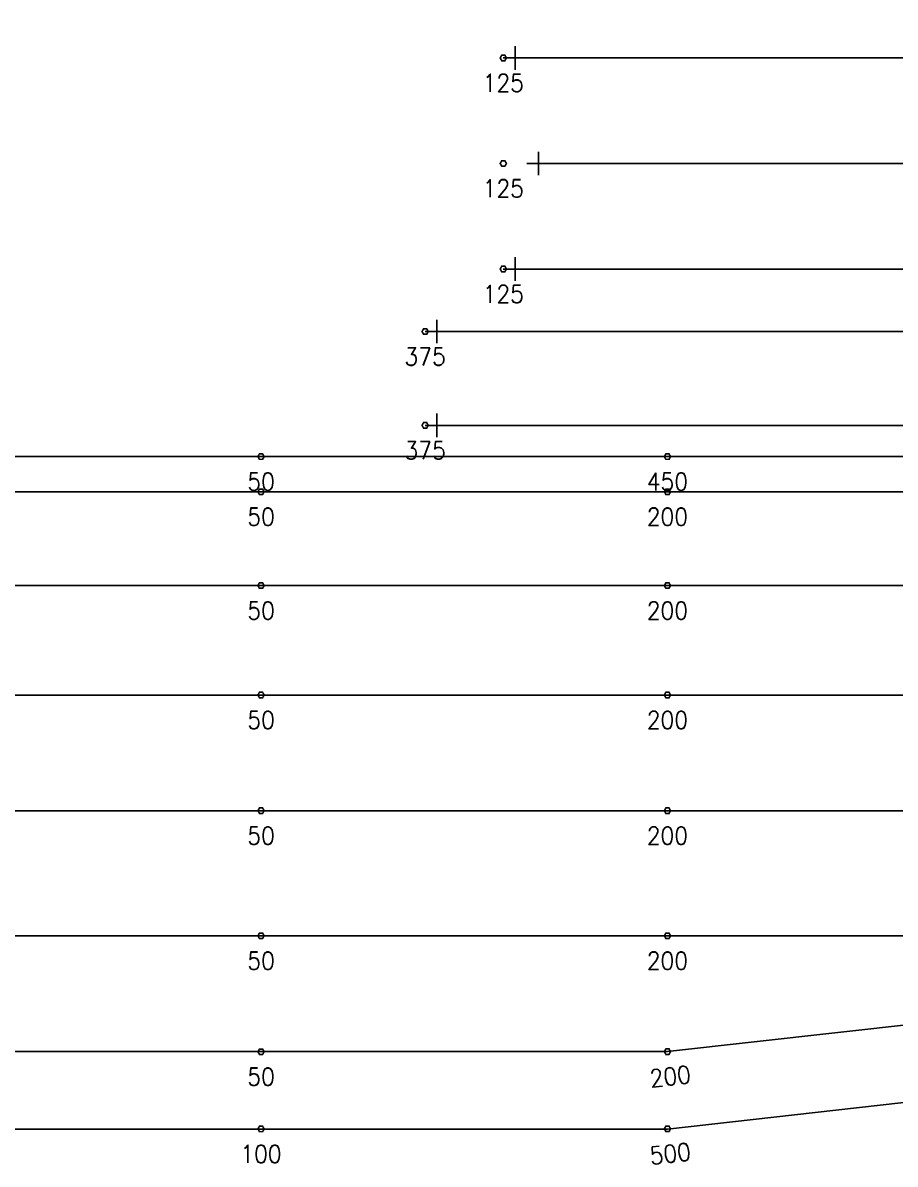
# Model space of a CAD drawing. Header units: millimetres. Extents: x 131700 to 589785, y -24154 to 46087.
# Drawn here: x 426002 to 437164, y 8698 to 23299 of the extents above; entities that cross this region are included whole.
import ezdxf
from ezdxf.enums import TextEntityAlignment as Align

# ---------------------------------------------------------------- set-up
doc = ezdxf.new("R2010")
doc.units = ezdxf.units.MM
doc.layers.get('0').update_dxf_attribs({"lineweight": 20})
doc.layers.add('ARES_TAG', color=3, linetype='Continuous')
doc.layers.add('NDC_S_TENDON', color=10, linetype='Continuous')
doc.layers.add('Current_plane_Column', color=7, linetype='Continuous', true_color=0x4b00ff)
doc.layers.add('NDC_LCAP', color=87, linetype='Continuous', plot=False)
for name, color, linetype, lineweight in [('NDC_S-TENDON', 6, 'Continuous', 35), ('NDC_S_ANNO', 7, 'Continuous', 20), ('NDC_S_SYMBOL', 1, 'Continuous', 15)]:
    doc.layers.add(name, color=color, linetype=linetype, lineweight=lineweight)
doc.styles.add('ARES_BIGTEXT', font='VHARIALN.TTF')
doc.styles.add('ARES_ROMANS_0.36', font='romans.shx', dxfattribs={"width": 0.36, "bigfont": 'vns.shx'})
doc.styles.get("Standard").update_dxf_attribs({"font": 'arial.ttf'})

# ---------------------------------------------------------------- blocks, each defined once
blk = doc.blocks.new('*U583')
at = {"layer": 'NDC_S_TENDON'}
blk.add_line((5123, 0), (56672, 0), dxfattribs=at)
at = {"layer": 'ARES_TAG', "style": 'ARES_ROMANS_0.36', "width": 0.36}
blk.add_attdef('S3', text='', height=375, dxfattribs=at).set_placement((-9038, 0), align=Align.MIDDLE_CENTER)
at = {"layer": 'NDC_LCAP', "style": 'ARES_BIGTEXT'}
blk.add_attdef('L', text='', height=350, dxfattribs=at).set_placement((-9769, 0), align=Align.MIDDLE_RIGHT)
blk = doc.blocks.new('*U586')
at = {"layer": 'NDC_S_TENDON'}
blk.add_line((5123, 0), (56672, 0), dxfattribs=at)
at = {"layer": 'ARES_TAG', "style": 'ARES_ROMANS_0.36', "width": 0.36}
blk.add_attdef('S3', text='', height=375, dxfattribs=at).set_placement((-10219, 0), align=Align.MIDDLE_CENTER)
at = {"layer": 'NDC_LCAP', "style": 'ARES_BIGTEXT'}
blk.add_attdef('L', text='', height=350, dxfattribs=at).set_placement((-10950, 0), align=Align.MIDDLE_RIGHT)
blk = doc.blocks.new('*U598')
at = {"layer": 'NDC_S_TENDON'}
blk.add_line((5123, 0), (56672, 0), dxfattribs=at)
at = {"layer": 'ARES_TAG', "style": 'ARES_ROMANS_0.36', "width": 0.36}
blk.add_attdef('S3', text='', height=375, dxfattribs=at).set_placement((-9956, 0), align=Align.MIDDLE_CENTER)
at = {"layer": 'NDC_LCAP', "style": 'ARES_BIGTEXT'}
blk.add_attdef('L', text='', height=350, dxfattribs=at).set_placement((-10687, 0), align=Align.MIDDLE_RIGHT)
blk = doc.blocks.new('*U601')
at = {"layer": 'NDC_S_TENDON'}
blk.add_line((5123, 0), (56672, 0), dxfattribs=at)
at = {"layer": 'ARES_TAG', "style": 'ARES_ROMANS_0.36', "width": 0.36}
blk.add_attdef('S3', text='', height=375, dxfattribs=at).set_placement((-9042, 0), align=Align.MIDDLE_CENTER)
at = {"layer": 'NDC_LCAP', "style": 'ARES_BIGTEXT'}
blk.add_attdef('L', text='', height=350, dxfattribs=at).set_placement((-9773, 0), align=Align.MIDDLE_RIGHT)
blk = doc.blocks.new('*U605')
at = {"layer": 'NDC_S_TENDON'}
for p, q in [((-16450, 0), (25150, 0)), ((25150, 0), (34386, -1037))]:
    blk.add_line(p, q, dxfattribs=at)
at = {"layer": 'ARES_TAG', "style": 'ARES_ROMANS_0.36', "width": 0.36}
blk.add_attdef('S3', text='', height=375, rotation=6.4084, dxfattribs=at).set_placement((-31310, -1669), align=Align.MIDDLE_CENTER)
at = {"layer": 'NDC_LCAP', "style": 'ARES_BIGTEXT'}
blk.add_attdef('L', text='', height=350, rotation=6.4084, dxfattribs=at).set_placement((-32037, -1751), align=Align.MIDDLE_RIGHT)
blk = doc.blocks.new('*U604')
at = {"layer": 'NDC_S_TENDON'}
for p, q in [((-16450, 0), (25150, 0)), ((25150, 0), (34386, -1037))]:
    blk.add_line(p, q, dxfattribs=at)
at = {"layer": 'ARES_TAG', "style": 'ARES_ROMANS_0.36', "width": 0.36}
blk.add_attdef('S3', text='', height=375, rotation=5.4684, dxfattribs=at).set_placement((-31315, -1423), align=Align.MIDDLE_CENTER)
at = {"layer": 'NDC_LCAP', "style": 'ARES_BIGTEXT'}
blk.add_attdef('L', text='', height=350, rotation=5.4684, dxfattribs=at).set_placement((-32043, -1493), align=Align.MIDDLE_RIGHT)
blk = doc.blocks.new('*U549')
at = {"layer": 'NDC_S_SYMBOL', "color": 3}
blk.add_line((-7068, 0), (-5568, 0), dxfattribs=at)
blk.add_circle((-7518, 0), 450, dxfattribs=at)
at = {"layer": 'NDC_S_TENDON'}
for p, q in [((7492, -150), (7492, 150)), ((-3388, 0), (-500, 0)), ((-500, 0), (5123, 0)), ((5123, 0), (6642, 0)), ((6642, 0), (7642, 0))]:
    blk.add_line(p, q, dxfattribs=at)
blk.add_lwpolyline([(-3908, 0), (-4388, 150), (-4388, -150), (-3908, 0), (-3388, 0)], dxfattribs=at)
at = {"layer": 'ARES_TAG', "style": 'ARES_ROMANS_0.36', "width": 0.36}
blk.add_attdef('S3', text='', height=375, dxfattribs=at).set_placement((-7518, 0), align=Align.MIDDLE_CENTER)
at = {"layer": 'NDC_LCAP', "style": 'ARES_BIGTEXT'}
blk.add_attdef('L', text='', height=350, dxfattribs=at).set_placement((-8249, 0), align=Align.MIDDLE_RIGHT)
blk = doc.blocks.new('*U550')
at = {"layer": 'NDC_S_SYMBOL', "color": 3}
blk.add_line((-7068, 0), (-5568, 0), dxfattribs=at)
blk.add_circle((-7518, 0), 450, dxfattribs=at)
at = {"layer": 'NDC_S_TENDON'}
for p, q in [((8792, -150), (8792, 150)), ((-3388, 0), (-500, 0)), ((-500, 0), (5123, 0)), ((5123, 0), (7942, 0)), ((7942, 0), (8942, 0))]:
    blk.add_line(p, q, dxfattribs=at)
blk.add_lwpolyline([(-3908, 0), (-4388, 150), (-4388, -150), (-3908, 0), (-3388, 0)], dxfattribs=at)
at = {"layer": 'ARES_TAG', "style": 'ARES_ROMANS_0.36', "width": 0.36}
blk.add_attdef('S3', text='', height=375, dxfattribs=at).set_placement((-7518, 0), align=Align.MIDDLE_CENTER)
at = {"layer": 'NDC_LCAP', "style": 'ARES_BIGTEXT'}
blk.add_attdef('L', text='', height=350, dxfattribs=at).set_placement((-8249, 0), align=Align.MIDDLE_RIGHT)
blk = doc.blocks.new('*U547')
at = {"layer": 'NDC_S_SYMBOL', "color": 3}
blk.add_line((-7068, 0), (-5568, 0), dxfattribs=at)
blk.add_circle((-7518, 0), 450, dxfattribs=at)
at = {"layer": 'NDC_S_TENDON'}
for p, q in [((7792, -150), (7792, 150)), ((-3388, 0), (-500, 0)), ((-500, 0), (5123, 0)), ((5123, 0), (6942, 0)), ((6942, 0), (7942, 0))]:
    blk.add_line(p, q, dxfattribs=at)
blk.add_lwpolyline([(-3908, 0), (-4388, 150), (-4388, -150), (-3908, 0), (-3388, 0)], dxfattribs=at)
at = {"layer": 'ARES_TAG', "style": 'ARES_ROMANS_0.36', "width": 0.36}
blk.add_attdef('S3', text='', height=375, dxfattribs=at).set_placement((-7518, 0), align=Align.MIDDLE_CENTER)
at = {"layer": 'NDC_LCAP', "style": 'ARES_BIGTEXT'}
blk.add_attdef('L', text='', height=350, dxfattribs=at).set_placement((-8249, 0), align=Align.MIDDLE_RIGHT)
blk = doc.blocks.new('*U558')
at = {"layer": 'NDC_S_SYMBOL', "color": 3}
blk.add_line((-7068, 0), (-5568, 0), dxfattribs=at)
blk.add_circle((-7518, 0), 450, dxfattribs=at)
at = {"layer": 'NDC_S_TENDON'}
for p, q in [((7792, -150), (7792, 150)), ((-3388, 0), (-500, 0)), ((-500, 0), (5123, 0)), ((5123, 0), (6942, 0)), ((6942, 0), (7942, 0))]:
    blk.add_line(p, q, dxfattribs=at)
blk.add_lwpolyline([(-3908, 0), (-4388, 150), (-4388, -150), (-3908, 0), (-3388, 0)], dxfattribs=at)
at = {"layer": 'ARES_TAG', "style": 'ARES_ROMANS_0.36', "width": 0.36}
blk.add_attdef('S3', text='', height=375, dxfattribs=at).set_placement((-7518, 0), align=Align.MIDDLE_CENTER)
at = {"layer": 'NDC_LCAP', "style": 'ARES_BIGTEXT'}
blk.add_attdef('L', text='', height=350, dxfattribs=at).set_placement((-8249, 0), align=Align.MIDDLE_RIGHT)
blk = doc.blocks.new('*U545')
at = {"layer": 'NDC_S_SYMBOL', "color": 3}
blk.add_line((-7068, 0), (-5568, 0), dxfattribs=at)
blk.add_circle((-7518, 0), 450, dxfattribs=at)
at = {"layer": 'NDC_S_TENDON'}
for p, q in [((8792, -150), (8792, 150)), ((-3388, 0), (-500, 0)), ((-500, 0), (5123, 0)), ((5123, 0), (7942, 0)), ((7942, 0), (8942, 0))]:
    blk.add_line(p, q, dxfattribs=at)
blk.add_lwpolyline([(-3908, 0), (-4388, 150), (-4388, -150), (-3908, 0), (-3388, 0)], dxfattribs=at)
at = {"layer": 'ARES_TAG', "style": 'ARES_ROMANS_0.36', "width": 0.36}
blk.add_attdef('S3', text='', height=375, dxfattribs=at).set_placement((-7518, 0), align=Align.MIDDLE_CENTER)
at = {"layer": 'NDC_LCAP', "style": 'ARES_BIGTEXT'}
blk.add_attdef('L', text='', height=350, dxfattribs=at).set_placement((-8249, 0), align=Align.MIDDLE_RIGHT)
blk = doc.blocks.new('TDX')
at = {"layer": 'NDC_S-TENDON', "linetype": 'Continuous'}
for points, elevation in [([(49590, 13350, 20, 20, 0), (49570, 13385, 20, 20, 0), (49530, 13385, 20, 20, 0), (49510, 13350, 20, 20, 0), (49530, 13315, 20, 20, 0), (49570, 13315, 20, 20, 0)], 2875), ([(49590, 13350, 20, 20, 0), (49570, 13385, 20, 20, 0), (49530, 13385, 20, 20, 0), (49510, 13350, 20, 20, 0), (49530, 13315, 20, 20, 0), (49570, 13315, 20, 20, 0)], 2875), ([(49590, 13350, 20, 20, 0), (49570, 13385, 20, 20, 0), (49530, 13385, 20, 20, 0), (49510, 13350, 20, 20, 0), (49530, 13315, 20, 20, 0), (49570, 13315, 20, 20, 0)], 5364), ([(49590, 13350, 20, 20, 0), (49570, 13385, 20, 20, 0), (49530, 13385, 20, 20, 0), (49510, 13350, 20, 20, 0), (49530, 13315, 20, 20, 0), (49570, 13315, 20, 20, 0)], 5364), ([(49590, 13349, 20, 20, 0), (49570, 13383, 20, 20, 0), (49530, 13383, 20, 20, 0), (49510, 13349, 20, 20, 0), (49530, 13314, 20, 20, 0), (49570, 13314, 20, 20, 0)], 4789), ([(49590, 13349, 20, 20, 0), (49570, 13383, 20, 20, 0), (49530, 13383, 20, 20, 0), (49510, 13349, 20, 20, 0), (49530, 13314, 20, 20, 0), (49570, 13314, 20, 20, 0)], 4789), ([(49590, 12000, 20, 20, 0), (49570, 12035, 20, 20, 0), (49530, 12035, 20, 20, 0), (49510, 12000, 20, 20, 0), (49530, 11965, 20, 20, 0), (49570, 11965, 20, 20, 0)], 2875), ([(49590, 12000, 20, 20, 0), (49570, 12035, 20, 20, 0), (49530, 12035, 20, 20, 0), (49510, 12000, 20, 20, 0), (49530, 11965, 20, 20, 0), (49570, 11965, 20, 20, 0)], 2875), ([(49590, 12000, 20, 20, 0), (49570, 12035, 20, 20, 0), (49530, 12035, 20, 20, 0), (49510, 12000, 20, 20, 0), (49530, 11965, 20, 20, 0), (49570, 11965, 20, 20, 0)], 5364), ([(49590, 12000, 20, 20, 0), (49570, 12035, 20, 20, 0), (49530, 12035, 20, 20, 0), (49510, 12000, 20, 20, 0), (49530, 11965, 20, 20, 0), (49570, 11965, 20, 20, 0)], 5364), ([(49590, 11999, 20, 20, 0), (49570, 12034, 20, 20, 0), (49530, 12034, 20, 20, 0), (49510, 11999, 20, 20, 0), (49530, 11964, 20, 20, 0), (49570, 11964, 20, 20, 0)], 4789), ([(49590, 11999, 20, 20, 0), (49570, 12034, 20, 20, 0), (49530, 12034, 20, 20, 0), (49510, 11999, 20, 20, 0), (49530, 11964, 20, 20, 0), (49570, 11964, 20, 20, 0)], 4789), ([(49590, 10650, 20, 20, 0), (49570, 10685, 20, 20, 0), (49530, 10685, 20, 20, 0), (49510, 10650, 20, 20, 0), (49530, 10615, 20, 20, 0), (49570, 10615, 20, 20, 0)], 2875), ([(49590, 10650, 20, 20, 0), (49570, 10685, 20, 20, 0), (49530, 10685, 20, 20, 0), (49510, 10650, 20, 20, 0), (49530, 10615, 20, 20, 0), (49570, 10615, 20, 20, 0)], 2875), ([(49590, 10650, 20, 20, 0), (49570, 10685, 20, 20, 0), (49530, 10685, 20, 20, 0), (49510, 10650, 20, 20, 0), (49530, 10615, 20, 20, 0), (49570, 10615, 20, 20, 0)], 5364), ([(49590, 10650, 20, 20, 0), (49570, 10685, 20, 20, 0), (49530, 10685, 20, 20, 0), (49510, 10650, 20, 20, 0), (49530, 10615, 20, 20, 0), (49570, 10615, 20, 20, 0)], 5364), ([(49590, 10649, 20, 20, 0), (49570, 10684, 20, 20, 0), (49530, 10684, 20, 20, 0), (49510, 10649, 20, 20, 0), (49530, 10614, 20, 20, 0), (49570, 10614, 20, 20, 0)], 4789), ([(49590, 10649, 20, 20, 0), (49570, 10684, 20, 20, 0), (49530, 10684, 20, 20, 0), (49510, 10649, 20, 20, 0), (49530, 10614, 20, 20, 0), (49570, 10614, 20, 20, 0)], 4789), ([(48590, 9850, 20, 20, 0), (48570, 9885, 20, 20, 0), (48530, 9885, 20, 20, 0), (48510, 9850, 20, 20, 0), (48530, 9815, 20, 20, 0), (48570, 9815, 20, 20, 0)], 2875), ([(48590, 9850, 20, 20, 0), (48570, 9885, 20, 20, 0), (48530, 9885, 20, 20, 0), (48510, 9850, 20, 20, 0), (48530, 9815, 20, 20, 0), (48570, 9815, 20, 20, 0)], 2875), ([(48590, 9850, 20, 20, 0), (48570, 9885, 20, 20, 0), (48530, 9885, 20, 20, 0), (48510, 9850, 20, 20, 0), (48530, 9815, 20, 20, 0), (48570, 9815, 20, 20, 0)], 5364), ([(48590, 9850, 20, 20, 0), (48570, 9885, 20, 20, 0), (48530, 9885, 20, 20, 0), (48510, 9850, 20, 20, 0), (48530, 9815, 20, 20, 0), (48570, 9815, 20, 20, 0)], 5364), ([(48590, 9849, 20, 20, 0), (48570, 9884, 20, 20, 0), (48530, 9884, 20, 20, 0), (48510, 9849, 20, 20, 0), (48530, 9814, 20, 20, 0), (48570, 9814, 20, 20, 0)], 4789), ([(48590, 9849, 20, 20, 0), (48570, 9884, 20, 20, 0), (48530, 9884, 20, 20, 0), (48510, 9849, 20, 20, 0), (48530, 9814, 20, 20, 0), (48570, 9814, 20, 20, 0)], 4789), ([(48590, 8650, 20, 20, 0), (48570, 8685, 20, 20, 0), (48530, 8685, 20, 20, 0), (48510, 8650, 20, 20, 0), (48530, 8615, 20, 20, 0), (48570, 8615, 20, 20, 0)], 2875), ([(48590, 8650, 20, 20, 0), (48570, 8685, 20, 20, 0), (48530, 8685, 20, 20, 0), (48510, 8650, 20, 20, 0), (48530, 8615, 20, 20, 0), (48570, 8615, 20, 20, 0)], 2875), ([(48590, 8650, 20, 20, 0), (48570, 8685, 20, 20, 0), (48530, 8685, 20, 20, 0), (48510, 8650, 20, 20, 0), (48530, 8615, 20, 20, 0), (48570, 8615, 20, 20, 0)], 5364), ([(48590, 8650, 20, 20, 0), (48570, 8685, 20, 20, 0), (48530, 8685, 20, 20, 0), (48510, 8650, 20, 20, 0), (48530, 8615, 20, 20, 0), (48570, 8615, 20, 20, 0)], 5364), ([(48590, 8649, 20, 20, 0), (48570, 8684, 20, 20, 0), (48530, 8684, 20, 20, 0), (48510, 8649, 20, 20, 0), (48530, 8614, 20, 20, 0), (48570, 8614, 20, 20, 0)], 4789), ([(48590, 8649, 20, 20, 0), (48570, 8684, 20, 20, 0), (48530, 8684, 20, 20, 0), (48510, 8649, 20, 20, 0), (48530, 8614, 20, 20, 0), (48570, 8614, 20, 20, 0)], 4789), ([(46490, 8250, 20, 20, 0), (46470, 8285, 20, 20, 0), (46430, 8285, 20, 20, 0), (46410, 8250, 20, 20, 0), (46430, 8215, 20, 20, 0), (46470, 8215, 20, 20, 0)], 2550), ([(46490, 8250, 20, 20, 0), (46470, 8285, 20, 20, 0), (46430, 8285, 20, 20, 0), (46410, 8250, 20, 20, 0), (46430, 8215, 20, 20, 0), (46470, 8215, 20, 20, 0)], 2550), ([(46490, 8250, 20, 20, 0), (46470, 8285, 20, 20, 0), (46430, 8285, 20, 20, 0), (46410, 8250, 20, 20, 0), (46430, 8215, 20, 20, 0), (46470, 8215, 20, 20, 0)], 5039), ([(46490, 8250, 20, 20, 0), (46470, 8285, 20, 20, 0), (46430, 8285, 20, 20, 0), (46410, 8250, 20, 20, 0), (46430, 8215, 20, 20, 0), (46470, 8215, 20, 20, 0)], 5039), ([(46490, 8249, 20, 20, 0), (46470, 8284, 20, 20, 0), (46430, 8284, 20, 20, 0), (46410, 8249, 20, 20, 0), (46430, 8214, 20, 20, 0), (46470, 8214, 20, 20, 0)], 4464), ([(46490, 8249, 20, 20, 0), (46470, 8284, 20, 20, 0), (46430, 8284, 20, 20, 0), (46410, 8249, 20, 20, 0), (46430, 8214, 20, 20, 0), (46470, 8214, 20, 20, 0)], 4464), ([(51690, 8250, 20, 20, 0), (51670, 8285, 20, 20, 0), (51630, 8285, 20, 20, 0), (51610, 8250, 20, 20, 0), (51630, 8215, 20, 20, 0), (51670, 8215, 20, 20, 0)], 2950), ([(51690, 8250, 20, 20, 0), (51670, 8285, 20, 20, 0), (51630, 8285, 20, 20, 0), (51610, 8250, 20, 20, 0), (51630, 8215, 20, 20, 0), (51670, 8215, 20, 20, 0)], 2950), ([(51690, 8250, 20, 20, 0), (51670, 8285, 20, 20, 0), (51630, 8285, 20, 20, 0), (51610, 8250, 20, 20, 0), (51630, 8215, 20, 20, 0), (51670, 8215, 20, 20, 0)], 2950), ([(51690, 8250, 20, 20, 0), (51670, 8285, 20, 20, 0), (51630, 8285, 20, 20, 0), (51610, 8250, 20, 20, 0), (51630, 8215, 20, 20, 0), (51670, 8215, 20, 20, 0)], 2950), ([(51690, 8250, 20, 20, 0), (51670, 8285, 20, 20, 0), (51630, 8285, 20, 20, 0), (51610, 8250, 20, 20, 0), (51630, 8215, 20, 20, 0), (51670, 8215, 20, 20, 0)], 5439), ([(51690, 8250, 20, 20, 0), (51670, 8285, 20, 20, 0), (51630, 8285, 20, 20, 0), (51610, 8250, 20, 20, 0), (51630, 8215, 20, 20, 0), (51670, 8215, 20, 20, 0)], 5439), ([(51690, 8250, 20, 20, 0), (51670, 8285, 20, 20, 0), (51630, 8285, 20, 20, 0), (51610, 8250, 20, 20, 0), (51630, 8215, 20, 20, 0), (51670, 8215, 20, 20, 0)], 5439), ([(51690, 8250, 20, 20, 0), (51670, 8285, 20, 20, 0), (51630, 8285, 20, 20, 0), (51610, 8250, 20, 20, 0), (51630, 8215, 20, 20, 0), (51670, 8215, 20, 20, 0)], 5439), ([(51690, 8249, 20, 20, 0), (51670, 8284, 20, 20, 0), (51630, 8284, 20, 20, 0), (51610, 8249, 20, 20, 0), (51630, 8214, 20, 20, 0), (51670, 8214, 20, 20, 0)], 4864), ([(51690, 8249, 20, 20, 0), (51670, 8284, 20, 20, 0), (51630, 8284, 20, 20, 0), (51610, 8249, 20, 20, 0), (51630, 8214, 20, 20, 0), (51670, 8214, 20, 20, 0)], 4864), ([(51690, 8249, 20, 20, 0), (51670, 8284, 20, 20, 0), (51630, 8284, 20, 20, 0), (51610, 8249, 20, 20, 0), (51630, 8214, 20, 20, 0), (51670, 8214, 20, 20, 0)], 4864), ([(51690, 8249, 20, 20, 0), (51670, 8284, 20, 20, 0), (51630, 8284, 20, 20, 0), (51610, 8249, 20, 20, 0), (51630, 8214, 20, 20, 0), (51670, 8214, 20, 20, 0)], 4864), ([(46490, 7800, 20, 20, 0), (46470, 7834, 20, 20, 0), (46430, 7834, 20, 20, 0), (46410, 7800, 20, 20, 0), (46430, 7765, 20, 20, 0), (46470, 7765, 20, 20, 0)], 2800), ([(46490, 7800, 20, 20, 0), (46470, 7834, 20, 20, 0), (46430, 7834, 20, 20, 0), (46410, 7800, 20, 20, 0), (46430, 7765, 20, 20, 0), (46470, 7765, 20, 20, 0)], 2800), ([(46490, 7800, 20, 20, 0), (46470, 7834, 20, 20, 0), (46430, 7834, 20, 20, 0), (46410, 7800, 20, 20, 0), (46430, 7765, 20, 20, 0), (46470, 7765, 20, 20, 0)], 5289), ([(46490, 7800, 20, 20, 0), (46470, 7834, 20, 20, 0), (46430, 7834, 20, 20, 0), (46410, 7800, 20, 20, 0), (46430, 7765, 20, 20, 0), (46470, 7765, 20, 20, 0)], 5289), ([(46490, 7799, 20, 20, 0), (46470, 7833, 20, 20, 0), (46430, 7833, 20, 20, 0), (46410, 7799, 20, 20, 0), (46430, 7764, 20, 20, 0), (46470, 7764, 20, 20, 0)], 4714), ([(46490, 7799, 20, 20, 0), (46470, 7833, 20, 20, 0), (46430, 7833, 20, 20, 0), (46410, 7799, 20, 20, 0), (46430, 7764, 20, 20, 0), (46470, 7764, 20, 20, 0)], 4714), ([(51690, 7800, 20, 20, 0), (51670, 7834, 20, 20, 0), (51630, 7834, 20, 20, 0), (51610, 7800, 20, 20, 0), (51630, 7765, 20, 20, 0), (51670, 7765, 20, 20, 0)], 2950), ([(51690, 7800, 20, 20, 0), (51670, 7834, 20, 20, 0), (51630, 7834, 20, 20, 0), (51610, 7800, 20, 20, 0), (51630, 7765, 20, 20, 0), (51670, 7765, 20, 20, 0)], 2950), ([(51690, 7800, 20, 20, 0), (51670, 7834, 20, 20, 0), (51630, 7834, 20, 20, 0), (51610, 7800, 20, 20, 0), (51630, 7765, 20, 20, 0), (51670, 7765, 20, 20, 0)], 2950), ([(51690, 7800, 20, 20, 0), (51670, 7834, 20, 20, 0), (51630, 7834, 20, 20, 0), (51610, 7800, 20, 20, 0), (51630, 7765, 20, 20, 0), (51670, 7765, 20, 20, 0)], 2950), ([(51690, 7800, 20, 20, 0), (51670, 7834, 20, 20, 0), (51630, 7834, 20, 20, 0), (51610, 7800, 20, 20, 0), (51630, 7765, 20, 20, 0), (51670, 7765, 20, 20, 0)], 5439), ([(51690, 7800, 20, 20, 0), (51670, 7834, 20, 20, 0), (51630, 7834, 20, 20, 0), (51610, 7800, 20, 20, 0), (51630, 7765, 20, 20, 0), (51670, 7765, 20, 20, 0)], 5439), ([(51690, 7800, 20, 20, 0), (51670, 7834, 20, 20, 0), (51630, 7834, 20, 20, 0), (51610, 7800, 20, 20, 0), (51630, 7765, 20, 20, 0), (51670, 7765, 20, 20, 0)], 5439), ([(51690, 7800, 20, 20, 0), (51670, 7834, 20, 20, 0), (51630, 7834, 20, 20, 0), (51610, 7800, 20, 20, 0), (51630, 7765, 20, 20, 0), (51670, 7765, 20, 20, 0)], 5439), ([(51690, 7799, 20, 20, 0), (51670, 7833, 20, 20, 0), (51630, 7833, 20, 20, 0), (51610, 7799, 20, 20, 0), (51630, 7764, 20, 20, 0), (51670, 7764, 20, 20, 0)], 4864), ([(51690, 7799, 20, 20, 0), (51670, 7833, 20, 20, 0), (51630, 7833, 20, 20, 0), (51610, 7799, 20, 20, 0), (51630, 7764, 20, 20, 0), (51670, 7764, 20, 20, 0)], 4864), ([(51690, 7799, 20, 20, 0), (51670, 7833, 20, 20, 0), (51630, 7833, 20, 20, 0), (51610, 7799, 20, 20, 0), (51630, 7764, 20, 20, 0), (51670, 7764, 20, 20, 0)], 4864), ([(51690, 7799, 20, 20, 0), (51670, 7833, 20, 20, 0), (51630, 7833, 20, 20, 0), (51610, 7799, 20, 20, 0), (51630, 7764, 20, 20, 0), (51670, 7764, 20, 20, 0)], 4864), ([(46490, 6600, 20, 20, 0), (46470, 6635, 20, 20, 0), (46430, 6635, 20, 20, 0), (46410, 6600, 20, 20, 0), (46430, 6565, 20, 20, 0), (46470, 6565, 20, 20, 0)], 2800), ([(46490, 6600, 20, 20, 0), (46470, 6635, 20, 20, 0), (46430, 6635, 20, 20, 0), (46410, 6600, 20, 20, 0), (46430, 6565, 20, 20, 0), (46470, 6565, 20, 20, 0)], 2800), ([(46490, 6600, 20, 20, 0), (46470, 6635, 20, 20, 0), (46430, 6635, 20, 20, 0), (46410, 6600, 20, 20, 0), (46430, 6565, 20, 20, 0), (46470, 6565, 20, 20, 0)], 5289), ([(46490, 6600, 20, 20, 0), (46470, 6635, 20, 20, 0), (46430, 6635, 20, 20, 0), (46410, 6600, 20, 20, 0), (46430, 6565, 20, 20, 0), (46470, 6565, 20, 20, 0)], 5289), ([(46490, 6599, 20, 20, 0), (46470, 6634, 20, 20, 0), (46430, 6634, 20, 20, 0), (46410, 6599, 20, 20, 0), (46430, 6564, 20, 20, 0), (46470, 6564, 20, 20, 0)], 4714), ([(46490, 6599, 20, 20, 0), (46470, 6634, 20, 20, 0), (46430, 6634, 20, 20, 0), (46410, 6599, 20, 20, 0), (46430, 6564, 20, 20, 0), (46470, 6564, 20, 20, 0)], 4714), ([(51690, 6600, 20, 20, 0), (51670, 6635, 20, 20, 0), (51630, 6635, 20, 20, 0), (51610, 6600, 20, 20, 0), (51630, 6565, 20, 20, 0), (51670, 6565, 20, 20, 0)], 2950), ([(51690, 6600, 20, 20, 0), (51670, 6635, 20, 20, 0), (51630, 6635, 20, 20, 0), (51610, 6600, 20, 20, 0), (51630, 6565, 20, 20, 0), (51670, 6565, 20, 20, 0)], 2950), ([(51690, 6600, 20, 20, 0), (51670, 6635, 20, 20, 0), (51630, 6635, 20, 20, 0), (51610, 6600, 20, 20, 0), (51630, 6565, 20, 20, 0), (51670, 6565, 20, 20, 0)], 2950), ([(51690, 6600, 20, 20, 0), (51670, 6635, 20, 20, 0), (51630, 6635, 20, 20, 0), (51610, 6600, 20, 20, 0), (51630, 6565, 20, 20, 0), (51670, 6565, 20, 20, 0)], 2950), ([(51690, 6600, 20, 20, 0), (51670, 6635, 20, 20, 0), (51630, 6635, 20, 20, 0), (51610, 6600, 20, 20, 0), (51630, 6565, 20, 20, 0), (51670, 6565, 20, 20, 0)], 5439), ([(51690, 6600, 20, 20, 0), (51670, 6635, 20, 20, 0), (51630, 6635, 20, 20, 0), (51610, 6600, 20, 20, 0), (51630, 6565, 20, 20, 0), (51670, 6565, 20, 20, 0)], 5439), ([(51690, 6600, 20, 20, 0), (51670, 6635, 20, 20, 0), (51630, 6635, 20, 20, 0), (51610, 6600, 20, 20, 0), (51630, 6565, 20, 20, 0), (51670, 6565, 20, 20, 0)], 5439), ([(51690, 6600, 20, 20, 0), (51670, 6635, 20, 20, 0), (51630, 6635, 20, 20, 0), (51610, 6600, 20, 20, 0), (51630, 6565, 20, 20, 0), (51670, 6565, 20, 20, 0)], 5439), ([(51690, 6599, 20, 20, 0), (51670, 6634, 20, 20, 0), (51630, 6634, 20, 20, 0), (51610, 6599, 20, 20, 0), (51630, 6564, 20, 20, 0), (51670, 6564, 20, 20, 0)], 4864), ([(51690, 6599, 20, 20, 0), (51670, 6634, 20, 20, 0), (51630, 6634, 20, 20, 0), (51610, 6599, 20, 20, 0), (51630, 6564, 20, 20, 0), (51670, 6564, 20, 20, 0)], 4864), ([(51690, 6599, 20, 20, 0), (51670, 6634, 20, 20, 0), (51630, 6634, 20, 20, 0), (51610, 6599, 20, 20, 0), (51630, 6564, 20, 20, 0), (51670, 6564, 20, 20, 0)], 4864), ([(51690, 6599, 20, 20, 0), (51670, 6634, 20, 20, 0), (51630, 6634, 20, 20, 0), (51610, 6599, 20, 20, 0), (51630, 6564, 20, 20, 0), (51670, 6564, 20, 20, 0)], 4864), ([(46490, 5200, 20, 20, 0), (46470, 5235, 20, 20, 0), (46430, 5235, 20, 20, 0), (46410, 5200, 20, 20, 0), (46430, 5165, 20, 20, 0), (46470, 5165, 20, 20, 0)], 2800), ([(46490, 5200, 20, 20, 0), (46470, 5235, 20, 20, 0), (46430, 5235, 20, 20, 0), (46410, 5200, 20, 20, 0), (46430, 5165, 20, 20, 0), (46470, 5165, 20, 20, 0)], 2800), ([(46490, 5200, 20, 20, 0), (46470, 5235, 20, 20, 0), (46430, 5235, 20, 20, 0), (46410, 5200, 20, 20, 0), (46430, 5165, 20, 20, 0), (46470, 5165, 20, 20, 0)], 5289), ([(46490, 5200, 20, 20, 0), (46470, 5235, 20, 20, 0), (46430, 5235, 20, 20, 0), (46410, 5200, 20, 20, 0), (46430, 5165, 20, 20, 0), (46470, 5165, 20, 20, 0)], 5289), ([(46490, 5199, 20, 20, 0), (46470, 5234, 20, 20, 0), (46430, 5234, 20, 20, 0), (46410, 5199, 20, 20, 0), (46430, 5164, 20, 20, 0), (46470, 5164, 20, 20, 0)], 4714), ([(46490, 5199, 20, 20, 0), (46470, 5234, 20, 20, 0), (46430, 5234, 20, 20, 0), (46410, 5199, 20, 20, 0), (46430, 5164, 20, 20, 0), (46470, 5164, 20, 20, 0)], 4714), ([(51690, 5200, 20, 20, 0), (51670, 5235, 20, 20, 0), (51630, 5235, 20, 20, 0), (51610, 5200, 20, 20, 0), (51630, 5165, 20, 20, 0), (51670, 5165, 20, 20, 0)], 2950), ([(51690, 5200, 20, 20, 0), (51670, 5235, 20, 20, 0), (51630, 5235, 20, 20, 0), (51610, 5200, 20, 20, 0), (51630, 5165, 20, 20, 0), (51670, 5165, 20, 20, 0)], 2950), ([(51690, 5200, 20, 20, 0), (51670, 5235, 20, 20, 0), (51630, 5235, 20, 20, 0), (51610, 5200, 20, 20, 0), (51630, 5165, 20, 20, 0), (51670, 5165, 20, 20, 0)], 2950), ([(51690, 5200, 20, 20, 0), (51670, 5235, 20, 20, 0), (51630, 5235, 20, 20, 0), (51610, 5200, 20, 20, 0), (51630, 5165, 20, 20, 0), (51670, 5165, 20, 20, 0)], 2950), ([(51690, 5200, 20, 20, 0), (51670, 5235, 20, 20, 0), (51630, 5235, 20, 20, 0), (51610, 5200, 20, 20, 0), (51630, 5165, 20, 20, 0), (51670, 5165, 20, 20, 0)], 5439), ([(51690, 5200, 20, 20, 0), (51670, 5235, 20, 20, 0), (51630, 5235, 20, 20, 0), (51610, 5200, 20, 20, 0), (51630, 5165, 20, 20, 0), (51670, 5165, 20, 20, 0)], 5439), ([(51690, 5200, 20, 20, 0), (51670, 5235, 20, 20, 0), (51630, 5235, 20, 20, 0), (51610, 5200, 20, 20, 0), (51630, 5165, 20, 20, 0), (51670, 5165, 20, 20, 0)], 5439), ([(51690, 5200, 20, 20, 0), (51670, 5235, 20, 20, 0), (51630, 5235, 20, 20, 0), (51610, 5200, 20, 20, 0), (51630, 5165, 20, 20, 0), (51670, 5165, 20, 20, 0)], 5439), ([(51690, 5199, 20, 20, 0), (51670, 5234, 20, 20, 0), (51630, 5234, 20, 20, 0), (51610, 5199, 20, 20, 0), (51630, 5164, 20, 20, 0), (51670, 5164, 20, 20, 0)], 4864), ([(51690, 5199, 20, 20, 0), (51670, 5234, 20, 20, 0), (51630, 5234, 20, 20, 0), (51610, 5199, 20, 20, 0), (51630, 5164, 20, 20, 0), (51670, 5164, 20, 20, 0)], 4864), ([(51690, 5199, 20, 20, 0), (51670, 5234, 20, 20, 0), (51630, 5234, 20, 20, 0), (51610, 5199, 20, 20, 0), (51630, 5164, 20, 20, 0), (51670, 5164, 20, 20, 0)], 4864), ([(51690, 5199, 20, 20, 0), (51670, 5234, 20, 20, 0), (51630, 5234, 20, 20, 0), (51610, 5199, 20, 20, 0), (51630, 5164, 20, 20, 0), (51670, 5164, 20, 20, 0)], 4864), ([(46490, 3720, 20, 20, 0), (46470, 3755, 20, 20, 0), (46430, 3755, 20, 20, 0), (46410, 3720, 20, 20, 0), (46430, 3685, 20, 20, 0), (46470, 3685, 20, 20, 0)], 2800), ([(46490, 3720, 20, 20, 0), (46470, 3755, 20, 20, 0), (46430, 3755, 20, 20, 0), (46410, 3720, 20, 20, 0), (46430, 3685, 20, 20, 0), (46470, 3685, 20, 20, 0)], 2800), ([(46490, 3720, 20, 20, 0), (46470, 3755, 20, 20, 0), (46430, 3755, 20, 20, 0), (46410, 3720, 20, 20, 0), (46430, 3685, 20, 20, 0), (46470, 3685, 20, 20, 0)], 5289), ([(46490, 3720, 20, 20, 0), (46470, 3755, 20, 20, 0), (46430, 3755, 20, 20, 0), (46410, 3720, 20, 20, 0), (46430, 3685, 20, 20, 0), (46470, 3685, 20, 20, 0)], 5289), ([(46490, 3719, 20, 20, 0), (46470, 3754, 20, 20, 0), (46430, 3754, 20, 20, 0), (46410, 3719, 20, 20, 0), (46430, 3684, 20, 20, 0), (46470, 3684, 20, 20, 0)], 4714), ([(46490, 3719, 20, 20, 0), (46470, 3754, 20, 20, 0), (46430, 3754, 20, 20, 0), (46410, 3719, 20, 20, 0), (46430, 3684, 20, 20, 0), (46470, 3684, 20, 20, 0)], 4714), ([(51690, 3720, 20, 20, 0), (51670, 3755, 20, 20, 0), (51630, 3755, 20, 20, 0), (51610, 3720, 20, 20, 0), (51630, 3685, 20, 20, 0), (51670, 3685, 20, 20, 0)], 2950), ([(51690, 3720, 20, 20, 0), (51670, 3755, 20, 20, 0), (51630, 3755, 20, 20, 0), (51610, 3720, 20, 20, 0), (51630, 3685, 20, 20, 0), (51670, 3685, 20, 20, 0)], 2950), ([(51690, 3720, 20, 20, 0), (51670, 3755, 20, 20, 0), (51630, 3755, 20, 20, 0), (51610, 3720, 20, 20, 0), (51630, 3685, 20, 20, 0), (51670, 3685, 20, 20, 0)], 2950), ([(51690, 3720, 20, 20, 0), (51670, 3755, 20, 20, 0), (51630, 3755, 20, 20, 0), (51610, 3720, 20, 20, 0), (51630, 3685, 20, 20, 0), (51670, 3685, 20, 20, 0)], 2950), ([(51690, 3720, 20, 20, 0), (51670, 3755, 20, 20, 0), (51630, 3755, 20, 20, 0), (51610, 3720, 20, 20, 0), (51630, 3685, 20, 20, 0), (51670, 3685, 20, 20, 0)], 5439), ([(51690, 3720, 20, 20, 0), (51670, 3755, 20, 20, 0), (51630, 3755, 20, 20, 0), (51610, 3720, 20, 20, 0), (51630, 3685, 20, 20, 0), (51670, 3685, 20, 20, 0)], 5439), ([(51690, 3720, 20, 20, 0), (51670, 3755, 20, 20, 0), (51630, 3755, 20, 20, 0), (51610, 3720, 20, 20, 0), (51630, 3685, 20, 20, 0), (51670, 3685, 20, 20, 0)], 5439), ([(51690, 3720, 20, 20, 0), (51670, 3755, 20, 20, 0), (51630, 3755, 20, 20, 0), (51610, 3720, 20, 20, 0), (51630, 3685, 20, 20, 0), (51670, 3685, 20, 20, 0)], 5439), ([(51690, 3719, 20, 20, 0), (51670, 3754, 20, 20, 0), (51630, 3754, 20, 20, 0), (51610, 3719, 20, 20, 0), (51630, 3684, 20, 20, 0), (51670, 3684, 20, 20, 0)], 4864), ([(51690, 3719, 20, 20, 0), (51670, 3754, 20, 20, 0), (51630, 3754, 20, 20, 0), (51610, 3719, 20, 20, 0), (51630, 3684, 20, 20, 0), (51670, 3684, 20, 20, 0)], 4864), ([(51690, 3719, 20, 20, 0), (51670, 3754, 20, 20, 0), (51630, 3754, 20, 20, 0), (51610, 3719, 20, 20, 0), (51630, 3684, 20, 20, 0), (51670, 3684, 20, 20, 0)], 4864), ([(51690, 3719, 20, 20, 0), (51670, 3754, 20, 20, 0), (51630, 3754, 20, 20, 0), (51610, 3719, 20, 20, 0), (51630, 3684, 20, 20, 0), (51670, 3684, 20, 20, 0)], 4864), ([(46490, 2120, 20, 20, 0), (46470, 2155, 20, 20, 0), (46430, 2155, 20, 20, 0), (46410, 2120, 20, 20, 0), (46430, 2085, 20, 20, 0), (46470, 2085, 20, 20, 0)], 2800), ([(46490, 2120, 20, 20, 0), (46470, 2155, 20, 20, 0), (46430, 2155, 20, 20, 0), (46410, 2120, 20, 20, 0), (46430, 2085, 20, 20, 0), (46470, 2085, 20, 20, 0)], 2800), ([(46490, 2120, 20, 20, 0), (46470, 2155, 20, 20, 0), (46430, 2155, 20, 20, 0), (46410, 2120, 20, 20, 0), (46430, 2085, 20, 20, 0), (46470, 2085, 20, 20, 0)], 5289), ([(46490, 2120, 20, 20, 0), (46470, 2155, 20, 20, 0), (46430, 2155, 20, 20, 0), (46410, 2120, 20, 20, 0), (46430, 2085, 20, 20, 0), (46470, 2085, 20, 20, 0)], 5289), ([(46490, 2119, 20, 20, 0), (46470, 2154, 20, 20, 0), (46430, 2154, 20, 20, 0), (46410, 2119, 20, 20, 0), (46430, 2084, 20, 20, 0), (46470, 2084, 20, 20, 0)], 4714), ([(46490, 2119, 20, 20, 0), (46470, 2154, 20, 20, 0), (46430, 2154, 20, 20, 0), (46410, 2119, 20, 20, 0), (46430, 2084, 20, 20, 0), (46470, 2084, 20, 20, 0)], 4714), ([(51690, 2120, 20, 20, 0), (51670, 2155, 20, 20, 0), (51630, 2155, 20, 20, 0), (51610, 2120, 20, 20, 0), (51630, 2085, 20, 20, 0), (51670, 2085, 20, 20, 0)], 2950), ([(51690, 2120, 20, 20, 0), (51670, 2155, 20, 20, 0), (51630, 2155, 20, 20, 0), (51610, 2120, 20, 20, 0), (51630, 2085, 20, 20, 0), (51670, 2085, 20, 20, 0)], 2950), ([(51690, 2120, 20, 20, 0), (51670, 2155, 20, 20, 0), (51630, 2155, 20, 20, 0), (51610, 2120, 20, 20, 0), (51630, 2085, 20, 20, 0), (51670, 2085, 20, 20, 0)], 2950), ([(51690, 2120, 20, 20, 0), (51670, 2155, 20, 20, 0), (51630, 2155, 20, 20, 0), (51610, 2120, 20, 20, 0), (51630, 2085, 20, 20, 0), (51670, 2085, 20, 20, 0)], 2950), ([(51690, 2120, 20, 20, 0), (51670, 2155, 20, 20, 0), (51630, 2155, 20, 20, 0), (51610, 2120, 20, 20, 0), (51630, 2085, 20, 20, 0), (51670, 2085, 20, 20, 0)], 5439), ([(51690, 2120, 20, 20, 0), (51670, 2155, 20, 20, 0), (51630, 2155, 20, 20, 0), (51610, 2120, 20, 20, 0), (51630, 2085, 20, 20, 0), (51670, 2085, 20, 20, 0)], 5439), ([(51690, 2120, 20, 20, 0), (51670, 2155, 20, 20, 0), (51630, 2155, 20, 20, 0), (51610, 2120, 20, 20, 0), (51630, 2085, 20, 20, 0), (51670, 2085, 20, 20, 0)], 5439), ([(51690, 2120, 20, 20, 0), (51670, 2155, 20, 20, 0), (51630, 2155, 20, 20, 0), (51610, 2120, 20, 20, 0), (51630, 2085, 20, 20, 0), (51670, 2085, 20, 20, 0)], 5439), ([(51690, 2119, 20, 20, 0), (51670, 2154, 20, 20, 0), (51630, 2154, 20, 20, 0), (51610, 2119, 20, 20, 0), (51630, 2084, 20, 20, 0), (51670, 2084, 20, 20, 0)], 4864), ([(51690, 2119, 20, 20, 0), (51670, 2154, 20, 20, 0), (51630, 2154, 20, 20, 0), (51610, 2119, 20, 20, 0), (51630, 2084, 20, 20, 0), (51670, 2084, 20, 20, 0)], 4864), ([(51690, 2119, 20, 20, 0), (51670, 2154, 20, 20, 0), (51630, 2154, 20, 20, 0), (51610, 2119, 20, 20, 0), (51630, 2084, 20, 20, 0), (51670, 2084, 20, 20, 0)], 4864), ([(51690, 2119, 20, 20, 0), (51670, 2154, 20, 20, 0), (51630, 2154, 20, 20, 0), (51610, 2119, 20, 20, 0), (51630, 2084, 20, 20, 0), (51670, 2084, 20, 20, 0)], 4864), ([(46490, 637, 20, 20, 0), (46470, 671, 20, 20, 0), (46430, 671, 20, 20, 0), (46410, 637, 20, 20, 0), (46430, 602, 20, 20, 0), (46470, 602, 20, 20, 0)], 2800), ([(46490, 637, 20, 20, 0), (46470, 671, 20, 20, 0), (46430, 671, 20, 20, 0), (46410, 637, 20, 20, 0), (46430, 602, 20, 20, 0), (46470, 602, 20, 20, 0)], 2800), ([(46490, 637, 20, 20, 0), (46470, 671, 20, 20, 0), (46430, 671, 20, 20, 0), (46410, 637, 20, 20, 0), (46430, 602, 20, 20, 0), (46470, 602, 20, 20, 0)], 5289), ([(46490, 637, 20, 20, 0), (46470, 671, 20, 20, 0), (46430, 671, 20, 20, 0), (46410, 637, 20, 20, 0), (46430, 602, 20, 20, 0), (46470, 602, 20, 20, 0)], 5289), ([(46490, 635, 20, 20, 0), (46470, 670, 20, 20, 0), (46430, 670, 20, 20, 0), (46410, 635, 20, 20, 0), (46430, 601, 20, 20, 0), (46470, 601, 20, 20, 0)], 4714), ([(46490, 635, 20, 20, 0), (46470, 670, 20, 20, 0), (46430, 670, 20, 20, 0), (46410, 635, 20, 20, 0), (46430, 601, 20, 20, 0), (46470, 601, 20, 20, 0)], 4714), ([(51690, 638, 20, 20, 0), (51670, 673, 20, 20, 0), (51630, 673, 20, 20, 0), (51610, 638, 20, 20, 0), (51630, 603, 20, 20, 0), (51670, 603, 20, 20, 0)], 2950), ([(51690, 638, 20, 20, 0), (51670, 673, 20, 20, 0), (51630, 673, 20, 20, 0), (51610, 638, 20, 20, 0), (51630, 603, 20, 20, 0), (51670, 603, 20, 20, 0)], 2950), ([(51690, 638, 20, 20, 0), (51670, 673, 20, 20, 0), (51630, 673, 20, 20, 0), (51610, 638, 20, 20, 0), (51630, 603, 20, 20, 0), (51670, 603, 20, 20, 0)], 2950), ([(51690, 638, 20, 20, 0), (51670, 673, 20, 20, 0), (51630, 673, 20, 20, 0), (51610, 638, 20, 20, 0), (51630, 603, 20, 20, 0), (51670, 603, 20, 20, 0)], 2950), ([(51690, 638, 20, 20, 0), (51670, 673, 20, 20, 0), (51630, 673, 20, 20, 0), (51610, 638, 20, 20, 0), (51630, 603, 20, 20, 0), (51670, 603, 20, 20, 0)], 5439), ([(51690, 638, 20, 20, 0), (51670, 673, 20, 20, 0), (51630, 673, 20, 20, 0), (51610, 638, 20, 20, 0), (51630, 603, 20, 20, 0), (51670, 603, 20, 20, 0)], 5439), ([(51690, 638, 20, 20, 0), (51670, 673, 20, 20, 0), (51630, 673, 20, 20, 0), (51610, 638, 20, 20, 0), (51630, 603, 20, 20, 0), (51670, 603, 20, 20, 0)], 5439), ([(51690, 638, 20, 20, 0), (51670, 673, 20, 20, 0), (51630, 673, 20, 20, 0), (51610, 638, 20, 20, 0), (51630, 603, 20, 20, 0), (51670, 603, 20, 20, 0)], 5439), ([(51690, 637, 20, 20, 0), (51670, 672, 20, 20, 0), (51630, 672, 20, 20, 0), (51610, 637, 20, 20, 0), (51630, 602, 20, 20, 0), (51670, 602, 20, 20, 0)], 4864), ([(51690, 637, 20, 20, 0), (51670, 672, 20, 20, 0), (51630, 672, 20, 20, 0), (51610, 637, 20, 20, 0), (51630, 602, 20, 20, 0), (51670, 602, 20, 20, 0)], 4864), ([(51690, 637, 20, 20, 0), (51670, 672, 20, 20, 0), (51630, 672, 20, 20, 0), (51610, 637, 20, 20, 0), (51630, 602, 20, 20, 0), (51670, 602, 20, 20, 0)], 4864), ([(51690, 637, 20, 20, 0), (51670, 672, 20, 20, 0), (51630, 672, 20, 20, 0), (51610, 637, 20, 20, 0), (51630, 602, 20, 20, 0), (51670, 602, 20, 20, 0)], 4864), ([(46490, -351, 20, 20, 0), (46470, -317, 20, 20, 0), (46430, -317, 20, 20, 0), (46410, -351, 20, 20, 0), (46430, -386, 20, 20, 0), (46470, -386, 20, 20, 0)], 2500), ([(46490, -351, 20, 20, 0), (46470, -317, 20, 20, 0), (46430, -317, 20, 20, 0), (46410, -351, 20, 20, 0), (46430, -386, 20, 20, 0), (46470, -386, 20, 20, 0)], 2500), ([(46490, -351, 20, 20, 0), (46470, -317, 20, 20, 0), (46430, -317, 20, 20, 0), (46410, -351, 20, 20, 0), (46430, -386, 20, 20, 0), (46470, -386, 20, 20, 0)], 4989), ([(46490, -351, 20, 20, 0), (46470, -317, 20, 20, 0), (46430, -317, 20, 20, 0), (46410, -351, 20, 20, 0), (46430, -386, 20, 20, 0), (46470, -386, 20, 20, 0)], 4989), ([(46490, -353, 20, 20, 0), (46470, -318, 20, 20, 0), (46430, -318, 20, 20, 0), (46410, -353, 20, 20, 0), (46430, -387, 20, 20, 0), (46470, -387, 20, 20, 0)], 4414), ([(46490, -353, 20, 20, 0), (46470, -318, 20, 20, 0), (46430, -318, 20, 20, 0), (46410, -353, 20, 20, 0), (46430, -387, 20, 20, 0), (46470, -387, 20, 20, 0)], 4414), ([(51690, -350, 20, 20, 0), (51670, -315, 20, 20, 0), (51630, -315, 20, 20, 0), (51610, -350, 20, 20, 0), (51630, -385, 20, 20, 0), (51670, -385, 20, 20, 0)], 2900), ([(51690, -350, 20, 20, 0), (51670, -315, 20, 20, 0), (51630, -315, 20, 20, 0), (51610, -350, 20, 20, 0), (51630, -385, 20, 20, 0), (51670, -385, 20, 20, 0)], 2900), ([(51690, -350, 20, 20, 0), (51670, -315, 20, 20, 0), (51630, -315, 20, 20, 0), (51610, -350, 20, 20, 0), (51630, -385, 20, 20, 0), (51670, -385, 20, 20, 0)], 2900), ([(51690, -350, 20, 20, 0), (51670, -315, 20, 20, 0), (51630, -315, 20, 20, 0), (51610, -350, 20, 20, 0), (51630, -385, 20, 20, 0), (51670, -385, 20, 20, 0)], 2900), ([(51690, -350, 20, 20, 0), (51670, -315, 20, 20, 0), (51630, -315, 20, 20, 0), (51610, -350, 20, 20, 0), (51630, -385, 20, 20, 0), (51670, -385, 20, 20, 0)], 5389), ([(51690, -350, 20, 20, 0), (51670, -315, 20, 20, 0), (51630, -315, 20, 20, 0), (51610, -350, 20, 20, 0), (51630, -385, 20, 20, 0), (51670, -385, 20, 20, 0)], 5389), ([(51690, -350, 20, 20, 0), (51670, -315, 20, 20, 0), (51630, -315, 20, 20, 0), (51610, -350, 20, 20, 0), (51630, -385, 20, 20, 0), (51670, -385, 20, 20, 0)], 5389), ([(51690, -350, 20, 20, 0), (51670, -315, 20, 20, 0), (51630, -315, 20, 20, 0), (51610, -350, 20, 20, 0), (51630, -385, 20, 20, 0), (51670, -385, 20, 20, 0)], 5389), ([(51690, -351, 20, 20, 0), (51670, -316, 20, 20, 0), (51630, -316, 20, 20, 0), (51610, -351, 20, 20, 0), (51630, -386, 20, 20, 0), (51670, -386, 20, 20, 0)], 4814), ([(51690, -351, 20, 20, 0), (51670, -316, 20, 20, 0), (51630, -316, 20, 20, 0), (51610, -351, 20, 20, 0), (51630, -386, 20, 20, 0), (51670, -386, 20, 20, 0)], 4814), ([(51690, -351, 20, 20, 0), (51670, -316, 20, 20, 0), (51630, -316, 20, 20, 0), (51610, -351, 20, 20, 0), (51630, -386, 20, 20, 0), (51670, -386, 20, 20, 0)], 4814), ([(51690, -351, 20, 20, 0), (51670, -316, 20, 20, 0), (51630, -316, 20, 20, 0), (51610, -351, 20, 20, 0), (51630, -386, 20, 20, 0), (51670, -386, 20, 20, 0)], 4814)]:
    blk.add_lwpolyline(points, format="xyseb", close=True, dxfattribs=dict(at, elevation=elevation))
ref = blk.add_blockref('*U558', (57492, 13349, 4789), dxfattribs=dict(xscale=-1))
ref.add_attrib('L', '12330', dxfattribs={"layer": 'NDC_LCAP', "height": 350, "style": 'ARES_BIGTEXT'}).set_placement((65741, 13349, 4789), align=Align.MIDDLE_RIGHT)
ref.add_attrib('S3', 'S2-33', dxfattribs={"layer": 'ARES_TAG', "height": 375, "style": 'ARES_ROMANS_0.36', "width": 0.36}).set_placement((65010, 13349, 4789), align=Align.MIDDLE_CENTER)
ref = blk.add_blockref('*U549', (57492, 11999, 4789), dxfattribs=dict(xscale=-1))
ref.add_attrib('L', '12030', dxfattribs={"layer": 'NDC_LCAP', "height": 350, "style": 'ARES_BIGTEXT'}).set_placement((65741, 11999, 4789), align=Align.MIDDLE_RIGHT)
ref.add_attrib('S3', 'S2-32', dxfattribs={"layer": 'ARES_TAG', "height": 375, "style": 'ARES_ROMANS_0.36', "width": 0.36}).set_placement((65010, 11999, 4789), align=Align.MIDDLE_CENTER)
ref = blk.add_blockref('*U547', (57492, 10649, 4789), dxfattribs=dict(xscale=-1))
ref.add_attrib('L', '12330', dxfattribs={"layer": 'NDC_LCAP', "height": 350, "style": 'ARES_BIGTEXT'}).set_placement((65741, 10649, 4789), align=Align.MIDDLE_RIGHT)
ref.add_attrib('S3', 'S2-30', dxfattribs={"layer": 'ARES_TAG', "height": 375, "style": 'ARES_ROMANS_0.36', "width": 0.36}).set_placement((65010, 10649, 4789), align=Align.MIDDLE_CENTER)
ref = blk.add_blockref('*U545', (57492, 9849, 1914), dxfattribs=dict(xscale=-1))
ref.add_attrib('L', '13330', dxfattribs={"layer": 'NDC_LCAP', "height": 350, "style": 'ARES_BIGTEXT'}).set_placement((65741, 9849, 1914), align=Align.MIDDLE_RIGHT)
ref.add_attrib('S3', 'S2-28', dxfattribs={"layer": 'ARES_TAG', "height": 375, "style": 'ARES_ROMANS_0.36', "width": 0.36}).set_placement((65010, 9849, 1914), align=Align.MIDDLE_CENTER)
ref = blk.add_blockref('*U550', (57492, 8649, 1914), dxfattribs=dict(xscale=-1))
ref.add_attrib('L', '13330', dxfattribs={"layer": 'NDC_LCAP', "height": 350, "style": 'ARES_BIGTEXT'}).set_placement((65741, 8649, 1914), align=Align.MIDDLE_RIGHT)
ref.add_attrib('S3', 'S2-29', dxfattribs={"layer": 'ARES_TAG', "height": 375, "style": 'ARES_ROMANS_0.36', "width": 0.36}).set_placement((65010, 8649, 1914), align=Align.MIDDLE_CENTER)
for name, p in [('*U598', (4226, 8249, 4587)), ('*U583', (4209, 7799, 4717)), ('*U583', (4209, 6599, 4717)), ('*U601', (4209, 5199, 4717)), ('*U583', (4209, 3719, 4717)), ('*U586', (4209, 2119, 4717))]:
    blk.add_blockref(name, p)
at = {"xscale": -1, "rotation": 180}
for name, p in [('*U604', (26500, 637, 4614)), ('*U605', (26500, -354, 4422))]:
    blk.add_blockref(name, p, dxfattribs=at)
at = {"layer": 'NDC_S_ANNO', "linetype": 'Continuous', "char_height": 225, "attachment_point": 5, "line_spacing_factor": 0.75}
for s, insert in [('\\FSTANDARD.shx;125', (49550, 13030, 2875)), ('\\FSTANDARD.shx;125', (49550, 13030, 5364)), ('\\FSTANDARD.shx;125', (49550, 13029, 4789)), ('\\FSTANDARD.shx;125', (49550, 11680, 2875)), ('\\FSTANDARD.shx;125', (49550, 11680, 5364)), ('\\FSTANDARD.shx;125', (49550, 11679, 4789)), ('\\FSTANDARD.shx;125', (49550, 10330, 2875)), ('\\FSTANDARD.shx;125', (49550, 10330, 5364)), ('\\FSTANDARD.shx;125', (49550, 10329, 4789)), ('\\FSTANDARD.shx;375', (48550, 9530, 2875)), ('\\FSTANDARD.shx;375', (48550, 9530, 5364)), ('\\FSTANDARD.shx;375', (48550, 9529, 4789)), ('\\FSTANDARD.shx;375', (48550, 8330, 2875)), ('\\FSTANDARD.shx;375', (48550, 8330, 5364)), ('\\FSTANDARD.shx;375', (48550, 8329, 4789)), ('\\FSTANDARD.shx;50', (46450, 7930, 2550)), ('\\FSTANDARD.shx;50', (46450, 7930, 5039)), ('\\FSTANDARD.shx;50', (46450, 7929, 4464)), ('\\FSTANDARD.shx;450', (51650, 7930, 2950)), ('\\FSTANDARD.shx;450', (51650, 7930, 5439)), ('\\FSTANDARD.shx;450', (51650, 7929, 4864)), ('\\FSTANDARD.shx;50', (46450, 7480, 2800)), ('\\FSTANDARD.shx;50', (46450, 7480, 5289)), ('\\FSTANDARD.shx;50', (46450, 7479, 4714)), ('\\FSTANDARD.shx;200', (51650, 7480, 2950)), ('\\FSTANDARD.shx;200', (51650, 7480, 5439)), ('\\FSTANDARD.shx;200', (51650, 7479, 4864)), ('\\FSTANDARD.shx;50', (46450, 6280, 2800)), ('\\FSTANDARD.shx;50', (46450, 6280, 5289)), ('\\FSTANDARD.shx;50', (46450, 6279, 4714)), ('\\FSTANDARD.shx;200', (51650, 6280, 2950)), ('\\FSTANDARD.shx;200', (51650, 6280, 5439)), ('\\FSTANDARD.shx;200', (51650, 6279, 4864)), ('\\FSTANDARD.shx;50', (46450, 4880, 2800)), ('\\FSTANDARD.shx;50', (46450, 4880, 5289)), ('\\FSTANDARD.shx;50', (46450, 4879, 4714)), ('\\FSTANDARD.shx;200', (51650, 4880, 2950)), ('\\FSTANDARD.shx;200', (51650, 4880, 5439)), ('\\FSTANDARD.shx;200', (51650, 4879, 4864)), ('\\FSTANDARD.shx;50', (46450, 3400, 2800)), ('\\FSTANDARD.shx;50', (46450, 3400, 5289)), ('\\FSTANDARD.shx;50', (46450, 3399, 4714)), ('\\FSTANDARD.shx;200', (51650, 3400, 2950)), ('\\FSTANDARD.shx;200', (51650, 3400, 5439)), ('\\FSTANDARD.shx;200', (51650, 3399, 4864)), ('\\FSTANDARD.shx;50', (46450, 1800, 2800)), ('\\FSTANDARD.shx;50', (46450, 1800, 5289)), ('\\FSTANDARD.shx;50', (46450, 1799, 4714)), ('\\FSTANDARD.shx;200', (51650, 1800, 2950)), ('\\FSTANDARD.shx;200', (51650, 1800, 5439)), ('\\FSTANDARD.shx;200', (51650, 1799, 4864))]:
    blk.add_mtext(s, dxfattribs=dict(at, insert=insert))
for s, insert, rotation in [('\\FSTANDARD.shx;200', (51686, 320, 2950), 6.3865), ('\\FSTANDARD.shx;200', (51686, 320, 5439), 6.3865), ('\\FSTANDARD.shx;200', (51686, 319, 4864), 6.3865), ('\\FSTANDARD.shx;50', (46450, 317, 2800), 0.0155), ('\\FSTANDARD.shx;50', (46450, 317, 5289), 0.0155), ('\\FSTANDARD.shx;50', (46450, 315, 4714), 0.0155), ('\\FSTANDARD.shx;100', (46450, -671, 2500), 0.0155), ('\\FSTANDARD.shx;100', (46450, -671, 4989), 0.0155), ('\\FSTANDARD.shx;100', (46450, -673, 4414), 0.0155), ('\\FSTANDARD.shx;500', (51686, -668, 2900), 6.3865), ('\\FSTANDARD.shx;500', (51686, -668, 5389), 6.3865), ('\\FSTANDARD.shx;500', (51686, -669, 4814), 6.3865)]:
    blk.add_mtext(s, dxfattribs=dict(at, insert=insert, rotation=rotation))

msp = doc.modelspace()

# ---------------------------------------------------------------- block references
at = {"layer": 'Current_plane_Column'}
msp.add_blockref('TDX', (382600, 9500), dxfattribs=at)

doc.saveas('drawing.dxf')
